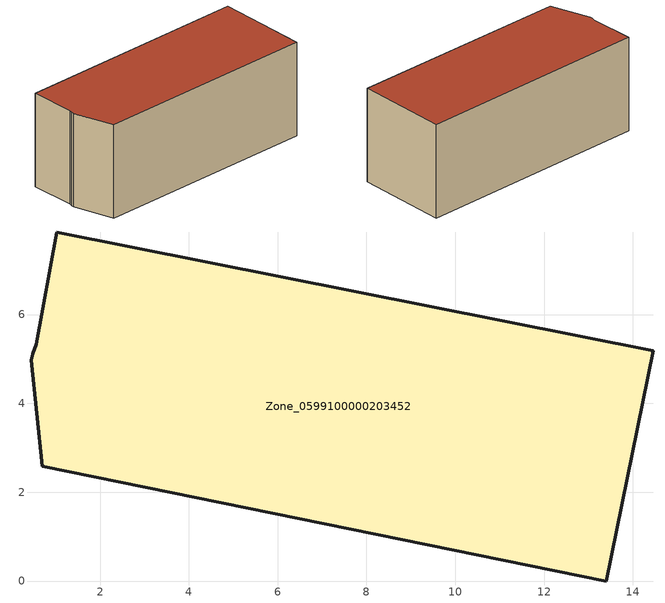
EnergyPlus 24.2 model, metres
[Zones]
Zone_0599100000203452
 floor ground (C_G): 0.48,5.12 0.57,5.33 1.03,7.86 14.46,5.19 13.4,0 0.7,2.58 0.45,4.97 z0
 wall outside (C_F): 13.4,0 14.46,5.19 1.03,7.86 0.57,5.33 0.48,5.12 0.45,4.97 0.7,2.58 13.4,0 z0:5.56
 roof outside (C_R): 0.7,2.58 13.4,0 14.46,5.19 1.03,7.86 0.57,5.33 0.48,5.12 0.45,4.97 z5.56
[BUILDING]
Pand.0599100000203452: North Axis=0; Terrain=City; Loads Convergence Tolerance Value=0.04; Temperature Convergence Tolerance Value=0.4; Solar Distribution=FullExterior; Maximum Number of Warmup Days=25; Minimum Number of Warmup Days=1
[Site:Location]
Rotterdam.The.Hague.AP_ZH_NLD Design_Conditions: Latitude=51.96; Longitude=4.45; Time Zone=1; Elevation=-4.5
[SITE:GROUNDTEMPERATURE:BUILDINGSURFACE]
18, 18, 18, 18, 18, 18, 18, 18, 18, 18, 18, 18
[MATERIAL] Thermal Absorptance=0.9; Solar Absorptance=0.7; Visible Absorptance=0.7
Name | Roughness | Thickness | Conductivity | Density | Specific Heat
G.D.1965 | MediumSmooth | 0.15 | 1 | 540 | 1210
F.D.1965 | Rough | 0.3 | 0.857143 | 1920 | 840
R.D.1965 | MediumRough | 0.2 | 0.08 | 1500 | 1000
[CONSTRUCTION]
C_G: G.D.1965
C_F: F.D.1965
C_R: R.D.1965
[ZONE]
Zone_0599100000203452: Type=1; Multiplier=1; Ceiling Height=Autocalculate; Volume=Autocalculate; Floor Area=autocalculate; Part of Total Floor Area=Yes
[ZONEINFILTRATION:DESIGNFLOWRATE]
Infil_Zone_0599100000203452: Zone or ZoneList or Space or SpaceList=Zone_0599100000203452; Schedule=AlwaysOn; Design Flow Rate Calculation Method=Flow/Area; Flow Rate per Floor Area=0.0042; Constant Term Coefficient=1; Temperature Term Coefficient=0; Velocity Term Coefficient=0; Velocity Squared Term Coefficient=0
[HVACTEMPLATE:ZONE:IDEALLOADSAIRSYSTEM]
Zone_0599100000203452: Maximum Heating Supply Air Temperature=50; Minimum Cooling Supply Air Temperature=13; Maximum Heating Supply Air Humidity Ratio=0.0156; Minimum Cooling Supply Air Humidity Ratio=0.0077; Heating Limit=NoLimit; Cooling Limit=NoLimit; Dehumidification Control Type=ConstantSensibleHeatRatio; Cooling Sensible Heat Ratio=0.7; Dehumidification Setpoint=60; Humidification Control Type=None; Humidification Setpoint=30; Outdoor Air Method=None; Outdoor Air Flow Rate per Person=0.00944; Outdoor Air Flow Rate per Zone Floor Area=0; Outdoor Air Flow Rate per Zone=0; Demand Controlled Ventilation Type=None; Outdoor Air Economizer Type=NoEconomizer; Heat Recovery Type=None; Sensible Heat Recovery Effectiveness=0.7; Latent Heat Recovery Effectiveness=0.65
[ZONECONTROL:THERMOSTAT]
ThermostatControl_Zone_0599100000203452: Zone or ZoneList=Zone_0599100000203452; Control Type Schedule=DualSetpointControlType; Control 1=Thermostat_Zone_0599100000203452; Temperature Difference Between Cutout And Setpoint=0
[THERMOSTATSETPOINT:DUALSETPOINT]
Thermostat_Zone_0599100000203452: Heating Setpoint Temperature Schedule=HeatingSetpoint_Zone_0599100000203452; Cooling Setpoint Temperature Schedule=CoolingSetpoint_Zone_0599100000203452
[SCHEDULE:COMPACT]
HeatingSetpoint_Zone_0599100000203452: Through: 12/31, For: AllDays, Until: 24:00, 21
CoolingSetpoint_Zone_0599100000203452: Through: 12/31, For: AllDays, Until: 24:00, 24
DualSetpointControlType: Through: 12/31, For: AllDays, Until: 24:00, 4
AlwaysOn: Through: 12/31, For: AllDays, Until: 24:00, 1
